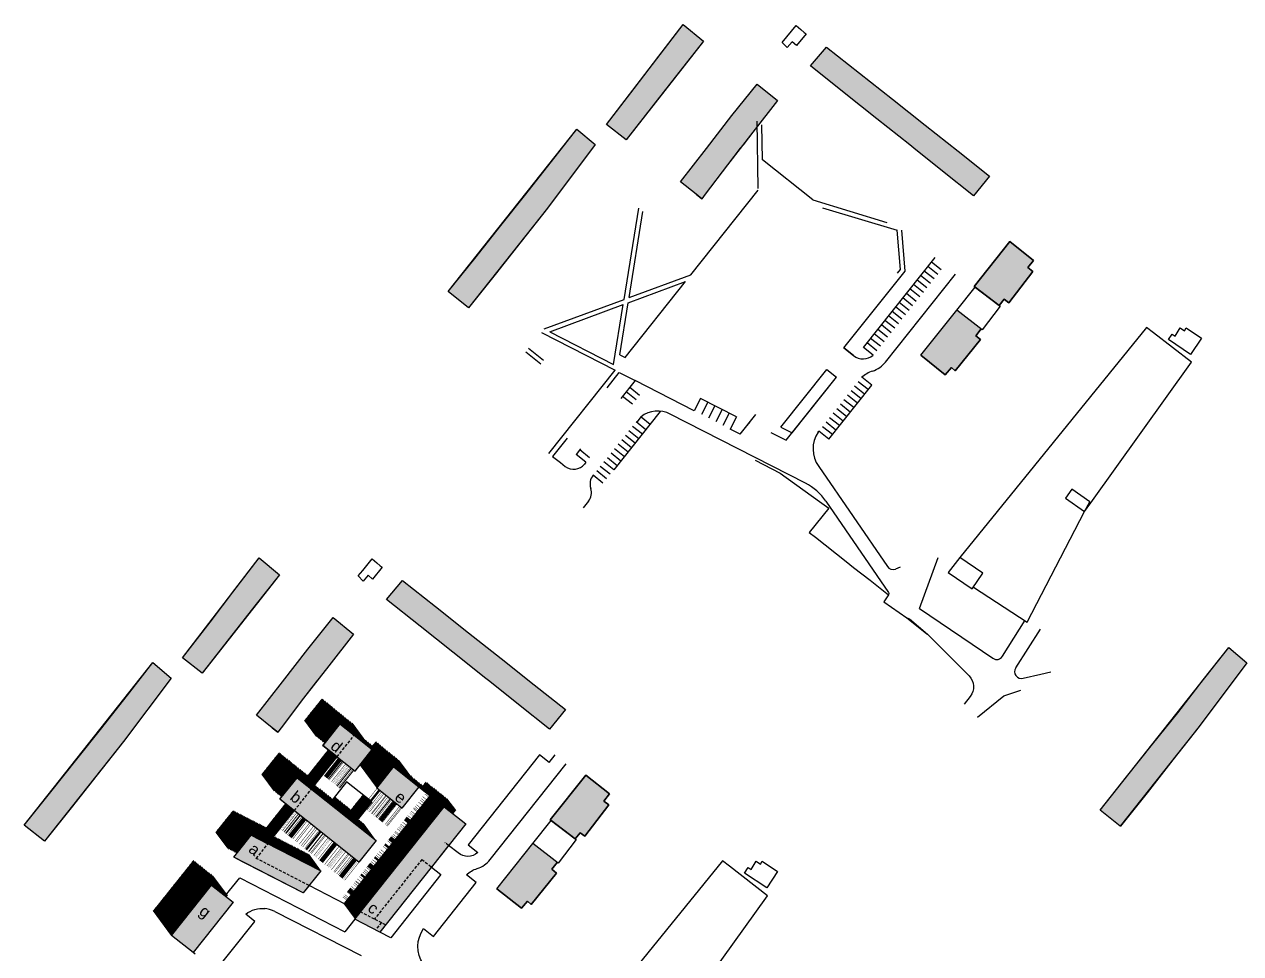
# Model space of a CAD drawing. Header units: metres. Extents: x -664657 to -643449, y -1076720 to -1062383.
# Drawn here: x -662491 to -661962, y -1067347 to -1066942 of the extents above; entities that cross this region are included whole.
import ezdxf

# ---------------------------------------------------------------- set-up
doc = ezdxf.new("R2010")
doc.units = ezdxf.units.M
doc.header["$LTSCALE"] = 0.1
doc.linetypes.add('DASHED', pattern=[19.05, 12.7, -6.35])
doc.layers.get('0').update_dxf_attribs({"color": 8, "lineweight": 9})
for name, color, linetype in [('AA_THER_katastr', 7, 'Continuous'), ('AA_THER_KOMUNIKACE', 201, 'Continuous'), ('AA_THER_popis', 6, 'Continuous'), ('AA_THER_srafy', 52, 'Continuous'), ('AA_THER_SRAFY KATASTR', 14, 'Continuous'), ('AA_THER_ZELEŇ', 53, 'Continuous'), ('AA_THER_čárkovaná', 5, 'DASHED'), ('Vlastníci', 20, 'Continuous')]:
    doc.layers.add(name, color=color, linetype=linetype)
doc.layers.add('FLOATING-WINDOWS', color=2, linetype='Continuous', plot=False)
doc.styles.get("Standard").update_dxf_attribs({"font": 'arial.ttf', "width": 0.8})
pattern_1 = [(126.512676, (-656030.25998, -1069498.58042), (-0.255182765, -0.188912696), [])]
pattern_2 = [(125.512676, (-656314.08517, -1069272.91817), (-0.25844088, -0.18443037), [])]

msp = doc.modelspace()

# ---------------------------------------------------------------- hatches: boundary and pattern name
at = {"layer": 'AA_THER_srafy', "linetype": 'ByBlock', "lineweight": 9}
h = msp.add_hatch(dxfattribs=at)
h.set_pattern_fill('ANSI31', color=250, scale=0.1, angle=120, style=0)
h.set_pattern_definition(pattern_1)
h.paths.add_polyline_path([(-662353.9, -1067246.766), (-662339.81, -1067257.968), (-662338.983, -1067256.926), (-662342.896, -1067253.814), (-662347.833, -1067247.169), (-662347.833, -1067247.169), (-662361.764, -1067235.855), (-662369.39, -1067245.36), (-662364.453, -1067252.005), (-662360.54, -1067255.117)])
at = {"layer": 'AA_THER_srafy', "lineweight": 9}
h = msp.add_hatch(color=254, dxfattribs=at)
h.dxf.hatch_style = 1
h.paths.add_polyline_path([(-662330.417, -1067265.436), (-662337.885, -1067274.829), (-662326.927, -1067283.541), (-662319.459, -1067274.149)], flags=17)
h.paths.add_polyline_path([(-662361.368, -1067256.158), (-662347.278, -1067267.361), (-662339.81, -1067257.968), (-662353.9, -1067246.766)])
h.paths.add_polyline_path([(-662299.107, -1067290.329), (-662308.5, -1067282.861), (-662347.445, -1067331.844), (-662336.55, -1067337.423)])
at = {"layer": 'AA_THER_srafy', "linetype": 'ByBlock', "lineweight": 9}
h = msp.add_hatch(dxfattribs=at)
h.set_pattern_fill('ANSI31', color=250, scale=0.1, angle=120, style=0)
h.set_pattern_definition(pattern_1)
h.paths.add_polyline_path([(-662327.481, -1067263.35), (-662338.282, -1067254.526), (-662339.735, -1067256.327), (-662338.983, -1067256.926), (-662345.291, -1067264.861), (-662337.885, -1067274.829), (-662330.417, -1067265.436), (-662319.459, -1067274.149)])
h = msp.add_hatch(dxfattribs=at)
h.set_pattern_fill('ANSI31', color=250, scale=0.1, angle=120, style=0)
h.set_pattern_definition(pattern_1)
h.paths.add_polyline_path([(-662372.57, -1067270.248), (-662366.308, -1067275.227), (-662358.84, -1067265.834), (-662355.106, -1067261.137), (-662359.02, -1067258.025), (-662367.953, -1067269.261), (-662380.434, -1067259.338), (-662388.061, -1067268.842), (-662383.124, -1067275.488), (-662379.21, -1067278.599)])
at = {"layer": 'AA_THER_srafy', "lineweight": 9}
h = msp.add_hatch(color=254, dxfattribs=at)
h.dxf.hatch_style = 1
h.paths.add_polyline_path([(-662388.049, -1067311.05), (-662369.84, -1067320.375), (-662362.222, -1067310.794), (-662392.485, -1067295.296), (-662400.102, -1067304.877), (-662389.302, -1067310.408)])
h.paths.add_polyline_path([(-662372.57, -1067270.248), (-662338.129, -1067297.631), (-662345.597, -1067307.024), (-662380.038, -1067279.641)])
at = {"layer": 'AA_THER_srafy', "linetype": 'ByBlock', "lineweight": 9}
h = msp.add_hatch(dxfattribs=at)
h.set_pattern_fill('ANSI31', color=250, scale=0.1, angle=120, style=0)
h.set_pattern_definition(pattern_1)
h.paths.add_polyline_path([(-662303.427, -1067284.515), (-662307.13, -1067279.531), (-662316.523, -1067272.063), (-662317.848, -1067273.729), (-662321.762, -1067270.618), (-662319.459, -1067274.149), (-662314.849, -1067277.994), (-662308.5, -1067282.861), (-662308.5, -1067282.861), (-662304.587, -1067285.973), (-662303.256, -1067287.031), (-662304.305, -1067285.619)])
h = msp.add_hatch(dxfattribs=at)
h.set_pattern_fill('ANSI31', color=250, scale=0.1, angle=119, style=0)
h.set_pattern_definition(pattern_2)
h.paths.add_polyline_path([(-662357.04, -1067279.638), (-662364.867, -1067273.415), (-662366.308, -1067275.227), (-662358.48, -1067281.45)])
h = msp.add_hatch(dxfattribs=at)
h.set_pattern_fill('ANSI31', color=250, scale=0.1, angle=120, style=0)
h.set_pattern_definition(pattern_1)
h.paths.add_polyline_path([(-662392.485, -1067295.296), (-662385.222, -1067299.015), (-662373.776, -1067284.62), (-662377.69, -1067281.508), (-662386.022, -1067291.988), (-662400.499, -1067284.574), (-662408.125, -1067294.078), (-662403.188, -1067300.723), (-662398.649, -1067303.048)])
h = msp.add_hatch(dxfattribs=at)
h.set_pattern_fill('ANSI31', color=250, scale=0.1, angle=120, style=0)
h.set_pattern_definition(pattern_1)
h.paths.add_polyline_path([(-662340.023, -1067280.795), (-662343.936, -1067277.683), (-662349.136, -1067284.222), (-662356.212, -1067278.597), (-662358.48, -1067281.45), (-662347.491, -1067290.188)])
h = msp.add_hatch(dxfattribs=at)
h.set_pattern_fill('ANSI31', color=250, scale=0.1, angle=120, style=0)
h.set_pattern_definition(pattern_1)
h.paths.add_polyline_path([(-662308.5, -1067282.861), (-662314.761, -1067277.884), (-662352.168, -1067324.931), (-662351.564, -1067325.24), (-662344.906, -1067328.65)])
h = msp.add_hatch(dxfattribs=at)
h.set_pattern_fill('ANSI31', color=250, scale=0.1, angle=119, style=0)
h.set_pattern_definition(pattern_2)
h.paths.add_polyline_path([(-662343.497, -1067290.406), (-662346.05, -1067288.376), (-662347.491, -1067290.188), (-662338.129, -1067297.631)], flags=17)
h = msp.add_hatch(dxfattribs=at)
h.set_pattern_fill('ANSI31', color=250, scale=0.1, angle=120, style=0)
h.set_pattern_definition(pattern_1)
h.paths.add_polyline_path([(-662362.222, -1067310.794), (-662367.59, -1067303.569), (-662382.693, -1067295.834), (-662385.222, -1067299.015)])
h = msp.add_hatch(dxfattribs=at)
h.set_pattern_fill('ANSI31', color=250, scale=0.1, angle=120, style=0)
h.set_pattern_definition(pattern_1)
h.paths.add_polyline_path([(-662409.753, -1067317.014), (-662403.272, -1067322.167), (-662402.655, -1067321.392), (-662408.382, -1067313.684), (-662417.733, -1067306.25), (-662435.201, -1067328.133), (-662427.178, -1067338.931)])
at = {"layer": 'AA_THER_srafy', "lineweight": 9}
h = msp.add_hatch(color=254, dxfattribs=at)
h.dxf.hatch_style = 1
h.paths.add_polyline_path([(-662427.178, -1067338.931), (-662417.785, -1067346.399), (-662400.36, -1067324.482), (-662409.753, -1067317.014)])
at = {"layer": 'AA_THER_srafy', "linetype": 'ByBlock', "lineweight": 9}
h = msp.add_hatch(dxfattribs=at)
h.set_pattern_fill('ANSI31', color=250, scale=0.1, angle=120, style=0)
h.set_pattern_definition(pattern_1)
h.paths.add_polyline_path([(-662344.906, -1067328.65), (-662351.564, -1067325.24), (-662352.834, -1067324.59), (-662347.445, -1067331.844)])
at = {"layer": 'AA_THER_SRAFY KATASTR'}
h = msp.add_hatch(color=252, dxfattribs=at)
h.paths.add_polyline_path([(-662204.377, -1066942.29), (-662195.564, -1066949.665), (-662229.314, -1066992.535), (-662237.814, -1066985.91)])
h.paths.add_polyline_path([(-662172.189, -1066968.29), (-662163.377, -1066975.518), (-662174.064, -1066989.268), (-662185.127, -1067003.415), (-662194.814, -1067016.278), (-662196.281, -1067018.227), (-662198.752, -1067016.278), (-662205.539, -1067010.882), (-662194.252, -1066996.29), (-662183.189, -1066982.04)])
h.paths.add_polyline_path([(-662250.689, -1066987.893), (-662242.814, -1066994.643), (-662263.502, -1067022.301), (-662297.939, -1067065.653), (-662306.689, -1067058.653)])
h.paths.add_polyline_path([(-662149.002, -1066960.415), (-662078.814, -1067016.29), (-662077.939, -1067016.915), (-662071.002, -1067008.415), (-662084.689, -1066997.54), (-662099.064, -1066986.165), (-662113.252, -1066974.915), (-662127.689, -1066963.54), (-662142.064, -1066952.165)])
h = msp.add_hatch(color=252, dxfattribs=at)
h.paths.add_polyline_path([(-662100.89, -1067086.378), (-662090.27, -1067094.803), (-662087.613, -1067091.736), (-662085.926, -1067093.197), (-662074.912, -1067079.529), (-662077.003, -1067077.844), (-662074.703, -1067074.91), (-662085.241, -1067066.649)])
h.paths.add_polyline_path([(-662077.673, -1067056.394), (-662077.325, -1067056.67), (-662066.759, -1067064.664), (-662064.72, -1067061.992), (-662062.681, -1067063.549), (-662052.227, -1067049.856), (-662054.323, -1067048.194), (-662051.843, -1067045.068), (-662062.183, -1067036.866)])
h = msp.add_hatch(color=252, dxfattribs=at)
h.paths.add_polyline_path([(-661920.552, -1067167.952), (-661911.739, -1067175.327), (-661945.489, -1067218.198), (-661953.989, -1067211.573)])
h.paths.add_polyline_path([(-661888.364, -1067193.952), (-661879.552, -1067201.181), (-661890.239, -1067214.931), (-661901.302, -1067229.077), (-661910.989, -1067241.94), (-661912.456, -1067243.889), (-661914.927, -1067241.94), (-661921.714, -1067236.544), (-661910.427, -1067221.952), (-661899.364, -1067207.702)])
h.paths.add_polyline_path([(-661966.864, -1067213.555), (-661958.989, -1067220.305), (-661979.677, -1067247.963), (-662014.114, -1067291.315), (-662022.864, -1067284.315)])
h.paths.add_polyline_path([(-661865.177, -1067186.077), (-661794.989, -1067241.952), (-661794.114, -1067242.577), (-661787.177, -1067234.077), (-661800.864, -1067223.202), (-661815.239, -1067211.827), (-661829.427, -1067200.577), (-661843.864, -1067189.202), (-661858.239, -1067177.827)])
h = msp.add_hatch(color=252, dxfattribs=at)
h.paths.add_polyline_path([(-662388.998, -1067174.496), (-662380.186, -1067181.871), (-662413.936, -1067224.742), (-662422.436, -1067218.117)])
h.paths.add_polyline_path([(-662356.811, -1067200.496), (-662347.998, -1067207.725), (-662358.686, -1067221.475), (-662369.748, -1067235.621), (-662379.436, -1067248.484), (-662380.903, -1067250.434), (-662383.373, -1067248.484), (-662390.16, -1067243.088), (-662378.873, -1067228.496), (-662367.811, -1067214.246)])
h.paths.add_polyline_path([(-662435.311, -1067220.099), (-662427.436, -1067226.849), (-662448.123, -1067254.507), (-662482.561, -1067297.859), (-662491.311, -1067290.859)])
h.paths.add_polyline_path([(-662333.623, -1067192.621), (-662263.436, -1067248.496), (-662262.561, -1067249.121), (-662255.623, -1067240.621), (-662269.311, -1067229.746), (-662283.686, -1067218.371), (-662297.873, -1067207.121), (-662312.311, -1067195.746), (-662326.686, -1067184.371)])
h = msp.add_hatch(color=252, dxfattribs=at)
h.paths.add_polyline_path([(-662285.512, -1067318.584), (-662274.891, -1067327.009), (-662272.234, -1067323.942), (-662270.547, -1067325.404), (-662259.534, -1067311.735), (-662261.624, -1067310.051), (-662259.324, -1067307.117), (-662269.862, -1067298.856)])
h.paths.add_polyline_path([(-662262.295, -1067288.6), (-662261.946, -1067288.876), (-662251.381, -1067296.87), (-662249.341, -1067294.199), (-662247.303, -1067295.755), (-662236.849, -1067282.063), (-662238.944, -1067280.4), (-662236.464, -1067277.274), (-662246.805, -1067269.072)])

# ---------------------------------------------------------------- linework, layer by layer
for p, q in [((-662196.281, -1067018.227), (-662198.752, -1067016.278)), ((-662196.281, -1067018.227), (-662194.814, -1067016.278)), ((-662380.903, -1067250.434), (-662383.373, -1067248.484)), ((-662380.903, -1067250.434), (-662379.436, -1067248.484))]:
    msp.add_line(p, q)
at = {"layer": 'AA_THER_katastr', "color": 1}
for p, q in [((-662198.752, -1067016.278), (-662196.281, -1067018.227)), ((-662194.814, -1067016.278), (-662196.281, -1067018.227)), ((-662383.373, -1067248.484), (-662380.903, -1067250.434)), ((-662379.436, -1067248.484), (-662380.903, -1067250.434))]:
    msp.add_line(p, q, dxfattribs=at)
at = {"layer": 'AA_THER_katastr'}
for p, q in [((-662062.183, -1067036.866), (-662051.843, -1067045.068)), ((-662051.843, -1067045.068), (-662054.323, -1067048.194)), ((-662054.323, -1067048.194), (-662052.227, -1067049.856)), ((-662052.227, -1067049.856), (-662062.681, -1067063.549)), ((-662085.241, -1067066.649), (-662077.325, -1067056.67)), ((-662077.325, -1067056.67), (-662077.673, -1067056.394)), ((-662066.759, -1067064.664), (-662077.325, -1067056.67)), ((-662066.341, -1067064.983), (-662074.214, -1067075.294)), ((-662064.72, -1067061.992), (-662066.759, -1067064.664)), ((-662066.759, -1067064.664), (-662066.341, -1067064.983)), ((-662062.681, -1067063.549), (-662064.72, -1067061.992)), ((-662100.89, -1067086.378), (-662085.241, -1067066.649)), ((-662074.214, -1067075.294), (-662085.241, -1067066.649)), ((-662077.003, -1067077.844), (-662074.703, -1067074.91)), ((-662085.926, -1067093.197), (-662074.912, -1067079.529)), ((-662074.912, -1067079.529), (-662077.003, -1067077.844)), ((-662100.89, -1067086.378), (-662090.27, -1067094.803)), ((-662090.27, -1067094.803), (-662087.613, -1067091.736)), ((-662087.613, -1067091.736), (-662085.926, -1067093.197)), ((-662246.805, -1067269.072), (-662236.464, -1067277.274)), ((-662236.464, -1067277.274), (-662238.944, -1067280.4)), ((-662236.849, -1067282.063), (-662247.303, -1067295.755)), ((-662238.944, -1067280.4), (-662236.849, -1067282.063)), ((-662269.862, -1067298.856), (-662261.946, -1067288.876)), ((-662261.946, -1067288.876), (-662262.295, -1067288.6)), ((-662251.381, -1067296.87), (-662261.946, -1067288.876)), ((-662250.963, -1067297.189), (-662258.835, -1067307.5)), ((-662249.341, -1067294.199), (-662251.381, -1067296.87)), ((-662251.381, -1067296.87), (-662250.963, -1067297.189)), ((-662247.303, -1067295.755), (-662249.341, -1067294.199)), ((-662285.512, -1067318.584), (-662269.862, -1067298.856)), ((-662258.835, -1067307.5), (-662269.862, -1067298.856)), ((-662261.624, -1067310.051), (-662259.324, -1067307.117)), ((-662270.547, -1067325.404), (-662259.534, -1067311.735)), ((-662259.534, -1067311.735), (-662261.624, -1067310.051)), ((-662285.512, -1067318.584), (-662274.891, -1067327.009)), ((-662274.891, -1067327.009), (-662272.234, -1067323.942)), ((-662272.234, -1067323.942), (-662270.547, -1067325.404))]:
    msp.add_line(p, q, dxfattribs=at)
for points in [[(-662204.377, -1066942.29), (-662195.564, -1066949.665), (-662229.314, -1066992.535), (-662237.814, -1066985.91)], [(-662172.189, -1066968.29), (-662163.377, -1066975.518), (-662174.064, -1066989.268), (-662185.127, -1067003.415), (-662194.814, -1067016.278), (-662196.281, -1067018.227), (-662198.752, -1067016.278), (-662205.539, -1067010.882), (-662194.252, -1066996.29), (-662183.189, -1066982.04)], [(-662250.689, -1066987.893), (-662242.814, -1066994.643), (-662263.502, -1067022.301), (-662297.939, -1067065.653), (-662306.689, -1067058.653), (-662250.689, -1066987.893)], [(-662388.998, -1067174.496), (-662380.186, -1067181.871), (-662413.936, -1067224.742), (-662422.436, -1067218.117)], [(-662356.811, -1067200.496), (-662347.998, -1067207.725), (-662358.686, -1067221.475), (-662369.748, -1067235.621), (-662379.436, -1067248.484), (-662380.903, -1067250.434), (-662383.373, -1067248.484), (-662390.16, -1067243.088), (-662378.873, -1067228.496), (-662367.811, -1067214.246)], [(-661966.864, -1067213.555), (-661958.989, -1067220.305), (-661979.677, -1067247.963), (-662014.114, -1067291.315), (-662022.864, -1067284.315), (-661966.864, -1067213.555)], [(-662435.311, -1067220.099), (-662427.436, -1067226.849), (-662448.123, -1067254.507), (-662482.561, -1067297.859), (-662491.311, -1067290.859), (-662435.311, -1067220.099)]]:
    msp.add_lwpolyline(points, close=True, dxfattribs=at)
for points in [[(-662062.183, -1067036.866), (-662077.673, -1067056.394)], [(-662246.805, -1067269.072), (-662262.295, -1067288.6)]]:
    msp.add_lwpolyline(points, dxfattribs=at)
at = {"layer": 'AA_THER_KOMUNIKACE'}
for p, q in [((-662171.765, -1067013.698), (-662172.184, -1066984.401)), ((-662169.942, -1067001.255), (-662170.161, -1066985.967)), ((-662147.97, -1067018.725), (-662169.942, -1067001.255)), ((-662201.017, -1067051.264), (-662171.754, -1067014.459)), ((-662230.155, -1067062.024), (-662223.795, -1067022.38)), ((-662147.97, -1067018.725), (-662115.678, -1067028.516)), ((-662143.721, -1067022.103), (-662111.261, -1067031.945)), ((-662228.002, -1067061.229), (-662221.98, -1067023.695)), ((-662109.828, -1067049.051), (-662111.261, -1067031.945)), ((-662107.769, -1067049.675), (-662109.254, -1067031.945)), ((-662125.913, -1067082.939), (-662094.765, -1067043.763)), ((-662134.401, -1067083.171), (-662107.769, -1067049.675)), ((-662111.073, -1067050.616), (-662109.828, -1067049.051)), ((-662095.158, -1067053.095), (-662099.463, -1067049.673)), ((-662093.602, -1067051.139), (-662097.907, -1067047.716)), ((-662092.046, -1067049.182), (-662096.351, -1067045.759)), ((-662229.744, -1067087.395), (-662203.416, -1067054.282)), ((-662228.366, -1067063.495), (-662203.416, -1067054.282)), ((-662228.002, -1067061.229), (-662201.017, -1067051.264)), ((-662116.273, -1067089.294), (-662085.891, -1067051.08)), ((-662098.27, -1067057.009), (-662102.575, -1067053.586)), ((-662096.714, -1067055.052), (-662101.019, -1067051.629)), ((-662102.937, -1067062.88), (-662107.242, -1067059.457)), ((-662101.381, -1067060.923), (-662105.687, -1067057.5)), ((-662099.826, -1067058.966), (-662104.131, -1067055.543)), ((-662264.882, -1067074.848), (-662230.155, -1067062.024)), ((-662262.464, -1067076.087), (-662230.519, -1067064.291)), ((-662234.694, -1067090.308), (-662230.519, -1067064.291)), ((-662232.014, -1067086.233), (-662228.366, -1067063.495)), ((-662107.605, -1067068.75), (-662111.91, -1067065.327)), ((-662106.049, -1067066.793), (-662110.354, -1067063.371)), ((-662104.493, -1067064.837), (-662108.798, -1067061.414)), ((-662110.717, -1067072.664), (-662115.022, -1067069.241)), ((-662109.161, -1067070.707), (-662113.466, -1067067.284)), ((-662262.464, -1067076.087), (-662234.694, -1067090.308)), ((-662115.384, -1067078.535), (-662119.689, -1067075.112)), ((-662113.828, -1067076.578), (-662118.133, -1067073.155)), ((-662112.272, -1067074.621), (-662116.578, -1067071.198)), ((-662266.158, -1067076.442), (-662234.091, -1067092.864)), ((-662120.052, -1067084.405), (-662124.357, -1067080.982)), ((-662118.496, -1067082.448), (-662122.801, -1067079.026)), ((-662116.94, -1067080.492), (-662121.245, -1067077.069)), ((-662266.457, -1067090.187), (-662272.985, -1067084.996)), ((-662265.212, -1067088.621), (-662271.737, -1067083.434)), ((-662232.014, -1067086.233), (-662229.744, -1067087.395)), ((-662130.252, -1067086.469), (-662134.401, -1067083.171)), ((-662121.698, -1067086.291), (-662125.913, -1067082.939)), ((-662262.929, -1067129.135), (-662234.091, -1067092.864)), ((-662237.578, -1067100.463), (-662232.276, -1067093.794)), ((-662232.276, -1067093.794), (-662225.371, -1067097.33)), ((-662225.371, -1067097.33), (-662231.639, -1067105.185)), ((-662199.568, -1067110.544), (-662225.371, -1067097.33)), ((-662161.837, -1067117.678), (-662141.869, -1067092.564)), ((-662159.564, -1067123.336), (-662137.721, -1067095.862)), ((-662157.025, -1067120.142), (-662137.721, -1067095.862)), ((-662141.869, -1067092.564), (-662137.721, -1067095.862)), ((-662141.869, -1067092.564), (-662137.721, -1067095.862)), ((-662122.342, -1067099.337), (-662126.647, -1067095.914)), ((-662229.233, -1067102.17), (-662224.934, -1067105.601)), ((-662227.674, -1067100.216), (-662223.375, -1067103.647)), ((-662141.012, -1067122.819), (-662122.342, -1067099.337)), ((-662127.009, -1067105.208), (-662131.315, -1067101.785)), ((-662125.454, -1067103.251), (-662129.759, -1067099.828)), ((-662123.898, -1067101.294), (-662128.203, -1067097.871)), ((-662230.793, -1067104.124), (-662226.494, -1067107.555)), ((-662196.833, -1067105.204), (-662199.568, -1067110.544)), ((-662181.257, -1067113.18), (-662196.833, -1067105.204)), ((-662193.718, -1067106.799), (-662196.453, -1067112.139)), ((-662131.677, -1067111.078), (-662135.982, -1067107.655)), ((-662130.121, -1067109.121), (-662134.426, -1067105.698)), ((-662128.565, -1067107.164), (-662132.87, -1067103.742)), ((-662214.386, -1067110.82), (-662234.636, -1067136.195)), ((-662222.745, -1067113.062), (-662224.616, -1067115.407)), ((-662222.661, -1067113.173), (-662222.773, -1067113.084)), ((-662222.661, -1067113.173), (-662218.753, -1067116.291)), ((-662151.131, -1067142.09), (-662210.014, -1067111.935)), ((-662190.603, -1067108.394), (-662193.337, -1067113.735)), ((-662187.487, -1067109.99), (-662190.222, -1067115.33)), ((-662184.372, -1067111.585), (-662187.107, -1067116.925)), ((-662181.257, -1067113.18), (-662183.992, -1067118.521)), ((-662179.618, -1067120.761), (-662172.731, -1067112.099)), ((-662134.789, -1067114.992), (-662139.094, -1067111.569)), ((-662133.233, -1067113.035), (-662137.538, -1067109.612)), ((-662226.482, -1067117.16), (-662222.183, -1067120.59)), ((-662224.923, -1067115.206), (-662220.624, -1067118.636)), ((-662179.618, -1067120.761), (-662183.992, -1067118.521)), ((-662176.56, -1067116.915), (-662175.27, -1067115.292)), ((-662161.837, -1067117.678), (-662157.025, -1067120.142)), ((-662139.456, -1067120.862), (-662143.761, -1067117.44)), ((-662137.9, -1067118.906), (-662142.206, -1067115.483)), ((-662136.345, -1067116.949), (-662140.65, -1067113.526)), ((-662255.004, -1067122.38), (-662261.353, -1067130.365)), ((-662231.16, -1067123.022), (-662226.862, -1067126.453)), ((-662229.601, -1067121.068), (-662225.302, -1067124.498)), ((-662228.042, -1067119.114), (-662223.743, -1067122.544)), ((-662166.192, -1067119.942), (-662159.564, -1067123.336)), ((-662145.673, -1067119.844), (-662145.317, -1067119.396)), ((-662141.012, -1067122.819), (-662145.317, -1067119.396)), ((-662249.104, -1067127.07), (-662251.054, -1067129.513)), ((-662245.173, -1067130.961), (-662249.454, -1067127.508)), ((-662235.839, -1067128.884), (-662231.54, -1067132.315)), ((-662234.279, -1067126.93), (-662229.98, -1067130.361)), ((-662232.72, -1067124.976), (-662228.421, -1067128.407)), ((-662261.353, -1067130.365), (-662257.911, -1067133.101)), ((-662257.886, -1067133.07), (-662255.767, -1067134.723)), ((-662246.759, -1067132.949), (-662251.054, -1067129.513)), ((-662246.759, -1067132.949), (-662247.386, -1067133.735)), ((-662234.662, -1067136.226), (-662238.943, -1067132.774)), ((-662237.398, -1067130.838), (-662233.099, -1067134.269)), ((-662243.651, -1067138.612), (-662243.651, -1067138.612)), ((-662239.37, -1067142.064), (-662243.651, -1067138.612)), ((-662237.8, -1067140.118), (-662242.082, -1067136.666)), ((-662236.231, -1067138.172), (-662240.512, -1067134.72)), ((-662145.395, -1067134.718), (-662115.521, -1067178.304)), ((-662245.665, -1067149.925), (-662247.949, -1067152.795)), ((-662101.495, -1067196.549), (-662093.386, -1067174.32)), ((-662109.886, -1067178.587), (-662111.946, -1067179.399)), ((-662101.511, -1067196.538), (-662069.597, -1067218.272)), ((-662107.074, -1067200.591), (-662105.901, -1067201.129)), ((-662065.37, -1067217.391), (-662055.439, -1067201.622)), ((-662059.606, -1067222.437), (-662048.792, -1067205.57)), ((-662048.699, -1067225.195), (-662044.261, -1067224.195)), ((-662056.403, -1067226.979), (-662048.699, -1067225.195)), ((-662076.199, -1067243.945), (-662064.824, -1067234.57)), ((-662064.824, -1067234.57), (-662057.324, -1067232.07))]:
    msp.add_line(p, q, dxfattribs=at)
for points in [[(-662134.401, -1067083.171), (-662130.252, -1067086.469), (-662130.252, -1067086.469)], [(-662173.136, -1067131.945), (-662162.136, -1067137.695), (-662145.074, -1067149.945), (-662140.949, -1067152.963), (-662149.574, -1067163.463), (-662146.824, -1067165.57), (-662133.386, -1067176.195), (-662130.263, -1067178.678), (-662123.011, -1067184.32), (-662115.011, -1067190.57), (-662117.011, -1067193.716), (-662107.074, -1067200.591), (-662098.334, -1067207.583)]]:
    msp.add_lwpolyline(points, dxfattribs=at)
for points in [[(-662142.275, -1067149.884), (-662115.085, -1067189.554, -0.3003399), (-662115.066, -1067190.655), (-662117.011, -1067193.716)], [(-662105.901, -1067201.129), (-662097.963, -1067207.794), (-662079.9, -1067225.944, -0.3806048), (-662079.405, -1067234.84), (-662082.075, -1067238.198)]]:
    msp.add_lwpolyline(points, format="xyb", dxfattribs=at)
for centre, radius, start, end in [((-662126.083, -1067081.225), 6.7, 231.51268, 310.88113), ((-662125.666, -1067081.826), 12, 288.09698, 321.51268), ((-662117.803, -1067105.886), 13.312, 108.09698, 131.97081), ((-662215.484, -1067122.616), 12, 62.88205, 127.40297), ((-662134.929, -1067127.083), 12.955, 146.02705, 216.11078), ((-662252.076, -1067129.993), 6, 232.03619, 321.4091), ((-662238.98, -1067142.378), 6, 141.1155, 198.51379), ((-662250.359, -1067146.189), 6, 321.48811, 18.51379), ((-662162.071, -1067163.452), 24, 34.42705, 62.88205), ((-662113.047, -1067176.608), 3, 214.42705, 291.51268), ((-662067.909, -1067215.792), 3, 235.74444, 327.79688), ((-662057.08, -1067224.056), 3, 147.33723, 283.03866)]:
    msp.add_arc(centre, radius, start, end, dxfattribs=at)
at = {"layer": 'AA_THER_SRAFY KATASTR'}
for points, const_width in [([(-662396.052, -1067306.951), (-662400.102, -1067304.877), (-662392.485, -1067295.296), (-662385.222, -1067299.015), (-662373.776, -1067284.62), (-662380.038, -1067279.641), (-662372.57, -1067270.248), (-662366.308, -1067275.227), (-662358.84, -1067265.834), (-662358.84, -1067265.834), (-662355.106, -1067261.137), (-662361.368, -1067256.158), (-662353.9, -1067246.766), (-662347.638, -1067251.744), (-662347.638, -1067251.744), (-662347.638, -1067251.744), (-662347.638, -1067251.744), (-662319.459, -1067274.149), (-662319.459, -1067274.149), (-662299.081, -1067290.351), (-662299.081, -1067290.351), (-662299.081, -1067290.351), (-662336.55, -1067337.423), (-662347.445, -1067331.844), (-662344.906, -1067328.65), (-662351.564, -1067325.24), (-662367.301, -1067317.181), (-662369.84, -1067320.375), (-662394.819, -1067307.583)], 0.3), ([(-662361.368, -1067256.158), (-662347.278, -1067267.361), (-662339.81, -1067257.968), (-662353.9, -1067246.766)], 0.2), ([(-662330.417, -1067265.436), (-662337.885, -1067274.829), (-662326.927, -1067283.541), (-662319.459, -1067274.149)], 0.2), ([(-662388.049, -1067311.05), (-662369.84, -1067320.375), (-662362.222, -1067310.794), (-662392.485, -1067295.296), (-662400.102, -1067304.877), (-662389.302, -1067310.408)], 0.2), ([(-662427.178, -1067338.931), (-662417.785, -1067346.399), (-662400.36, -1067324.482), (-662409.753, -1067317.014)], 0.3)]:
    msp.add_lwpolyline(points, close=True, dxfattribs=dict(at, const_width=const_width))
at = {"layer": 'AA_THER_SRAFY KATASTR', "const_width": 0.2}
for points in [[(-662372.57, -1067270.248), (-662338.129, -1067297.631), (-662345.597, -1067307.024), (-662380.038, -1067279.641), (-662372.57, -1067270.248)], [(-662347.445, -1067331.844), (-662308.5, -1067282.861), (-662299.081, -1067290.351), (-662336.55, -1067337.423), (-662347.445, -1067331.844)]]:
    msp.add_lwpolyline(points, dxfattribs=at)
at = {"layer": 'AA_THER_ZELEŇ'}
for p, q in [((-662351.012, -1067272.057), (-662358.48, -1067281.45)), ((-662340.023, -1067280.795), (-662351.012, -1067272.057)), ((-662340.023, -1067280.795), (-662347.491, -1067290.188))]:
    msp.add_line(p, q, dxfattribs=at)
for points, const_width in [([(-662366.308, -1067275.227), (-662355.106, -1067261.137)], 0.35), ([(-662353.807, -1067262.17), (-662360.063, -1067270.038)], 2), ([(-662339.81, -1067257.968), (-662330.417, -1067265.436)], 0.35), ([(-662353.225, -1067262.633), (-662359.481, -1067270.5)], 0.2), ([(-662352.684, -1067263.063), (-662358.94, -1067270.931)], 0.5), ([(-662352.241, -1067263.415), (-662358.497, -1067271.283)], 0.2), ([(-662351.322, -1067264.146), (-662357.578, -1067272.013)], 0.2), ([(-662350.847, -1067264.523), (-662357.103, -1067272.391)], 0.08), ([(-662350.545, -1067264.764), (-662356.8, -1067272.632)], 0.08), ([(-662350.113, -1067265.107), (-662356.369, -1067272.975)], 0.08), ([(-662349.811, -1067265.347), (-662356.067, -1067273.215)], 0.08), ([(-662349.329, -1067265.73), (-662355.585, -1067273.598)], 0.2), ([(-662348.872, -1067266.094), (-662355.127, -1067273.962)], 0.5), ([(-662348.272, -1067266.571), (-662354.527, -1067274.439)], 0.2), ([(-662347.846, -1067266.909), (-662354.102, -1067274.777)], 0.5), ([(-662335.817, -1067276.473), (-662342.073, -1067284.341)], 0.2), ([(-662335.229, -1067276.941), (-662341.484, -1067284.809)], 0.1), ([(-662337.748, -1067274.938), (-662341.234, -1067279.321)], 0.2), ([(-662334.775, -1067277.302), (-662341.031, -1067285.17)], 0.2), ([(-662336.741, -1067275.739), (-662340.226, -1067280.122)], 1), ([(-662319.459, -1067274.149), (-662308.5, -1067282.861)], 0.35), ([(-662309.05, -1067283.565), (-662316.918, -1067277.309)], 0.2), ([(-662308.583, -1067282.976), (-662316.451, -1067276.721)], 0.2), ([(-662333.936, -1067277.969), (-662340.191, -1067285.837)], 0.2), ([(-662333.691, -1067278.164), (-662339.946, -1067286.032)], 0.2), ([(-662333.057, -1067278.667), (-662339.313, -1067286.535)], 0.2), ([(-662332.431, -1067279.165), (-662338.687, -1067287.033)], 0.1), ([(-662331.984, -1067279.521), (-662338.24, -1067287.389)], 0.5), ([(-662331.49, -1067279.913), (-662337.746, -1067287.781)], 0.2), ([(-662330.007, -1067281.093), (-662336.263, -1067288.961)], 2), ([(-662330.902, -1067280.381), (-662337.158, -1067288.249)], 0.2), ([(-662329.111, -1067281.805), (-662335.367, -1067289.673)], 0.2), ([(-662327.936, -1067282.739), (-662334.192, -1067290.607)], 0.2), ([(-662313.358, -1067288.983), (-662321.226, -1067282.727)], 0.2), ([(-662312.757, -1067288.227), (-662320.625, -1067281.971)], 0.2), ([(-662311.854, -1067287.091), (-662319.722, -1067280.835)], 0.2), ([(-662311.164, -1067286.223), (-662319.032, -1067279.968)], 0.2), ([(-662310.643, -1067285.568), (-662318.511, -1067279.313)], 0.2), ([(-662309.984, -1067284.739), (-662317.852, -1067278.484)], 0.2), ([(-662385.222, -1067299.015), (-662373.776, -1067284.62)], 0.35), ([(-662373.365, -1067284.947), (-662379.62, -1067292.815)], 0.05), ([(-662373.091, -1067285.164), (-662379.347, -1067293.032)], 0.05), ([(-662372.685, -1067285.487), (-662378.941, -1067293.355)], 0.2), ([(-662372.685, -1067285.487), (-662378.941, -1067293.355)], 0.2), ([(-662372.67, -1067285.499), (-662378.925, -1067293.367)], 0.2), ([(-662372.054, -1067285.989), (-662378.31, -1067293.857)], 0.2), ([(-662371.858, -1067286.145), (-662378.114, -1067294.013)], 0.2), ([(-662371.41, -1067286.501), (-662377.666, -1067294.369)], 0.2), ([(-662371.354, -1067286.545), (-662377.61, -1067294.413)], 0.2), ([(-662371.298, -1067286.59), (-662377.554, -1067294.458)], 0.2), ([(-662371.242, -1067286.634), (-662377.498, -1067294.502)], 0.2), ([(-662371.158, -1067286.701), (-662377.414, -1067294.569)], 0.2), ([(-662371.13, -1067286.723), (-662377.386, -1067294.591)], 0.2), ([(-662371.046, -1067286.79), (-662377.302, -1067294.658)], 0.2), ([(-662370.471, -1067287.248), (-662376.726, -1067295.116)], 0.2), ([(-662369.379, -1067288.115), (-662375.635, -1067295.983)], 2), ([(-662327.376, -1067283.184), (-662333.632, -1067291.052)], 0.2), ([(-662327.376, -1067283.184), (-662333.632, -1067291.052)], 0.2), ([(-662327.009, -1067283.476), (-662333.265, -1067291.344)], 0.2), ([(-662317.541, -1067294.244), (-662325.409, -1067287.988)], 2), ([(-662316.513, -1067292.951), (-662324.381, -1067286.695)], 0.2), ([(-662315.768, -1067292.014), (-662323.636, -1067285.758)], 0.08), ([(-662315.47, -1067291.639), (-662323.338, -1067285.383)], 0.08), ([(-662314.991, -1067291.037), (-662322.859, -1067284.781)], 0.2), ([(-662314.123, -1067289.945), (-662321.991, -1067283.69)], 0.2), ([(-662313.825, -1067289.57), (-662321.693, -1067283.315)], 0.2), ([(-662369.004, -1067288.414), (-662375.259, -1067296.282)], 0.2), ([(-662368.164, -1067289.082), (-662374.42, -1067296.95)], 0.2), ([(-662367.101, -1067289.927), (-662373.356, -1067297.795)], 0.2), ([(-662366.512, -1067290.395), (-662372.768, -1067298.263)], 0.2), ([(-662365.338, -1067291.329), (-662371.593, -1067299.197)], 0.2), ([(-662364.509, -1067291.988), (-662370.764, -1067299.856)], 0.2), ([(-662363.854, -1067292.509), (-662370.109, -1067300.376)], 0.2), ([(-662362.986, -1067293.198), (-662369.242, -1067301.066)], 0.2), ([(-662362.344, -1067293.709), (-662368.6, -1067301.577)], 1), ([(-662321.101, -1067298.721), (-662328.969, -1067292.466)], 0.2), ([(-662320.718, -1067298.24), (-662328.586, -1067291.984)], 0.08), ([(-662320.478, -1067297.937), (-662328.346, -1067291.682)], 0.08), ([(-662320.135, -1067297.506), (-662328.003, -1067291.25)], 0.08), ([(-662319.894, -1067297.204), (-662327.762, -1067290.948)], 0.08), ([(-662319.517, -1067296.729), (-662327.385, -1067290.473)], 0.2), ([(-662318.786, -1067295.81), (-662326.654, -1067289.554)], 0.2), ([(-662318.004, -1067294.826), (-662325.872, -1067288.57)], 0.2), ([(-662361.264, -1067294.568), (-662367.519, -1067302.436)], 0.5), ([(-662360.507, -1067295.17), (-662366.762, -1067303.038)], 0.2), ([(-662360.132, -1067295.468), (-662366.387, -1067303.336)], 0.2), ([(-662359.04, -1067296.336), (-662365.296, -1067304.203)], 0.2), ([(-662358.438, -1067296.814), (-662364.694, -1067304.682)], 0.08), ([(-662358.063, -1067297.112), (-662364.319, -1067304.98)], 0.08), ([(-662357.126, -1067297.857), (-662363.382, -1067305.725)], 0.2), ([(-662355.833, -1067298.885), (-662362.089, -1067306.753)], 2), ([(-662325.279, -1067303.976), (-662333.147, -1067297.721)], 0.2), ([(-662324.334, -1067302.787), (-662332.202, -1067296.532)], 2), ([(-662323.435, -1067301.657), (-662331.303, -1067295.401)], 0.2), ([(-662322.943, -1067301.038), (-662330.811, -1067294.783)], 0.2), ([(-662322.28, -1067300.205), (-662330.148, -1067293.949)], 0.2), ([(-662321.942, -1067299.779), (-662329.81, -1067293.523)], 0.2), ([(-662355.251, -1067299.348), (-662361.507, -1067307.216)], 0.2), ([(-662354.267, -1067300.13), (-662360.523, -1067307.998)], 0.2), ([(-662353.348, -1067300.861), (-662359.604, -1067308.729)], 0.2), ([(-662352.873, -1067301.239), (-662359.129, -1067309.107)], 0.08), ([(-662352.571, -1067301.479), (-662358.827, -1067309.347)], 0.08), ([(-662352.14, -1067301.822), (-662358.395, -1067309.69)], 0.08), ([(-662351.356, -1067302.445), (-662357.611, -1067310.313)], 0.2), ([(-662350.298, -1067303.286), (-662356.554, -1067311.154)], 0.2), ([(-662349.872, -1067303.625), (-662356.128, -1067311.493)], 0.2), ([(-662330.277, -1067310.262), (-662338.145, -1067304.007)], 0.2), ([(-662329.695, -1067309.53), (-662337.563, -1067303.275)], 0.2), ([(-662328.983, -1067308.635), (-662336.851, -1067302.379)], 0.2), ([(-662328.316, -1067307.795), (-662336.184, -1067301.54)], 0.2), ([(-662327.203, -1067306.396), (-662335.071, -1067300.14)], 0.2), ([(-662326.491, -1067305.5), (-662334.359, -1067299.245)], 1), ([(-662349.039, -1067304.288), (-662355.294, -1067312.156)], 0.2), ([(-662348.42, -1067304.779), (-662354.676, -1067312.647)], 0.2), ([(-662347.29, -1067305.678), (-662353.545, -1067313.546)], 2), ([(-662346.114, -1067306.613), (-662352.369, -1067314.481)], 0.08), ([(-662345.565, -1067307.049), (-662351.821, -1067314.917)], 0.2), ([(-662334.486, -1067315.556), (-662342.354, -1067309.301)], 0.2), ([(-662333.485, -1067314.297), (-662341.353, -1067308.041)], 2), ([(-662334.13, -1067315.109), (-662341.998, -1067308.853)], 0.2), ([(-662332.906, -1067313.569), (-662340.774, -1067307.314)], 0.2), ([(-662332.454, -1067313.001), (-662340.322, -1067306.745)], 0.2), ([(-662331.809, -1067312.189), (-662339.677, -1067305.933)], 0.2), ([(-662330.944, -1067311.102), (-662338.812, -1067304.846)], 1), ([(-662338.452, -1067320.545), (-662346.32, -1067314.289)], 0.2), ([(-662337.623, -1067319.502), (-662345.491, -1067313.247)], 0.2), ([(-662336.889, -1067318.579), (-662344.757, -1067312.323)], 1), ([(-662336.088, -1067317.571), (-662343.956, -1067311.316)], 0.2), ([(-662335.643, -1067317.012), (-662343.511, -1067310.756)], 0.2), ([(-662335.198, -1067316.452), (-662343.066, -1067310.196)], 0.2), ([(-662367.301, -1067317.181), (-662344.906, -1067328.65)], 0.35), ([(-662342.243, -1067325.313), (-662350.111, -1067319.057)], 2), ([(-662342.955, -1067326.208), (-662350.823, -1067319.953)], 0.2), ([(-662341.531, -1067324.417), (-662349.399, -1067318.162)], 0.2), ([(-662341.064, -1067323.83), (-662348.932, -1067317.574)], 0.2), ([(-662340.316, -1067322.888), (-662348.184, -1067316.633)], 0.1), ([(-662339.818, -1067322.262), (-662347.686, -1067316.007)], 0.2), ([(-662339.314, -1067321.629), (-662347.182, -1067315.373)], 0.2), ([(-662339.12, -1067321.384), (-662346.988, -1067315.129)], 0.2), ([(-662344.723, -1067328.432), (-662352.591, -1067322.176)], 0.2), ([(-662344.335, -1067327.943), (-662352.203, -1067321.688)], 0.2), ([(-662344.335, -1067327.943), (-662352.203, -1067321.688)], 0.2), ([(-662343.89, -1067327.384), (-662351.758, -1067321.128)], 0.2)]:
    msp.add_lwpolyline(points, dxfattribs=dict(at, const_width=const_width))
at = {"layer": 'AA_THER_čárkovaná'}
for p, q in [((-662355.106, -1067261.137), (-662347.638, -1067251.744)), ((-662373.776, -1067284.62), (-662366.308, -1067275.227)), ((-662306.576, -1067299.722), (-662308.141, -1067298.478)), ((-662318.192, -1067305.817), (-662338.823, -1067331.765)), ((-662318.192, -1067305.817), (-662314.044, -1067309.115)), ((-662338.823, -1067331.765), (-662344.906, -1067328.65)), ((-662334.011, -1067334.229), (-662338.823, -1067331.765)), ((-662335.827, -1067333.3), (-662338.366, -1067336.493))]:
    msp.add_line(p, q, dxfattribs=at)
msp.add_lwpolyline([(-662367.301, -1067317.181), (-662390.3, -1067305.403), (-662385.222, -1067299.015)], dxfattribs=at)
at = {"layer": 'FLOATING-WINDOWS', "color": 3}
for p, q in [((-662077.673, -1067056.394), (-662062.183, -1067036.866)), ((-662262.295, -1067288.6), (-662246.805, -1067269.072))]:
    msp.add_line(p, q, dxfattribs=at)
at = {"layer": 'FLOATING-WINDOWS', "color": 1}
for p, q in [((-662262.724, -1067263.666), (-662266.939, -1067260.315)), ((-662262.724, -1067263.666), (-662260.09, -1067260.353)), ((-662403.813, -1067321.737), (-662397.534, -1067313.887)), ((-662397.534, -1067313.887), (-662351.793, -1067337.312)), ((-662382.189, -1067328.487), (-662344.676, -1067347.698)), ((-662411.544, -1067358.616), (-662390.9, -1067332.809)), ((-662347.445, -1067331.844), (-662351.793, -1067337.312)), ((-662416.934, -1067347.076), (-662417.785, -1067346.399))]:
    msp.add_line(p, q, dxfattribs=at)
for points in [[(-661985.439, -1067074.415), (-661978.689, -1067078.915), (-661983.439, -1067086.04), (-661993.127, -1067079.54), (-661991.564, -1067077.165), (-661990.252, -1067078.04), (-661988.064, -1067074.415), (-661986.189, -1067075.665)], [(-662170.061, -1067306.621), (-662163.311, -1067311.121), (-662168.061, -1067318.246), (-662177.748, -1067311.746), (-662176.186, -1067309.371), (-662174.873, -1067310.246), (-662172.686, -1067306.621), (-662170.811, -1067307.871)]]:
    msp.add_lwpolyline(points, close=True, dxfattribs=at)
at = {"layer": 'FLOATING-WINDOWS', "lineweight": -3}
for points in [[(-662396.052, -1067306.951), (-662400.102, -1067304.877), (-662392.485, -1067295.296), (-662385.222, -1067299.015), (-662373.776, -1067284.62), (-662380.038, -1067279.641), (-662372.57, -1067270.248), (-662366.308, -1067275.227), (-662358.84, -1067265.834), (-662358.84, -1067265.834), (-662355.106, -1067261.137), (-662361.368, -1067256.158), (-662353.9, -1067246.766), (-662347.638, -1067251.744), (-662319.459, -1067274.149), (-662308.5, -1067282.861), (-662299.107, -1067290.329), (-662299.107, -1067290.329), (-662299.107, -1067290.329), (-662299.107, -1067290.329), (-662299.107, -1067290.329), (-662299.107, -1067290.329), (-662336.55, -1067337.423), (-662347.445, -1067331.844), (-662344.906, -1067328.65), (-662351.564, -1067325.24), (-662367.301, -1067317.181), (-662369.84, -1067320.375), (-662394.819, -1067307.583)], [(-662361.368, -1067256.158), (-662347.278, -1067267.361), (-662339.81, -1067257.968), (-662353.9, -1067246.766)], [(-662330.417, -1067265.436), (-662319.459, -1067274.149), (-662326.927, -1067283.541), (-662337.885, -1067274.829)], [(-662372.57, -1067270.248), (-662338.129, -1067297.631), (-662345.597, -1067307.024), (-662380.038, -1067279.641)], [(-662308.5, -1067282.861), (-662299.081, -1067290.351), (-662336.519, -1067337.439), (-662347.445, -1067331.844)], [(-662362.222, -1067310.794), (-662369.84, -1067320.375), (-662400.102, -1067304.877), (-662392.485, -1067295.296)], [(-662409.753, -1067317.014), (-662400.36, -1067324.482), (-662417.785, -1067346.399), (-662427.178, -1067338.931)]]:
    msp.add_lwpolyline(points, close=True, dxfattribs=at)
at = {"layer": 'FLOATING-WINDOWS', "color": 1}
for points in [[(-662266.939, -1067260.315), (-662298.087, -1067299.491), (-662293.872, -1067302.842, -0.3608527), (-662302.427, -1067303.021), (-662306.549, -1067299.744), (-662314.017, -1067309.137), (-662309.896, -1067312.414), (-662331.739, -1067339.887), (-662336.519, -1067337.439)], [(-662286.1, -1067396.028), (-662284.121, -1067395.95, -0.3496349), (-662287.696, -1067394.856), (-662293.399, -1067386.534), (-662317.57, -1067351.27, -0.3125995), (-662317.492, -1067335.948), (-662313.18, -1067339.37), (-662294.516, -1067315.888), (-662298.809, -1067312.476, -0.1027252), (-662294.113, -1067309.783, 0.1468458), (-662288.448, -1067305.845), (-662255.358, -1067264.227)], [(-662390.9, -1067332.809), (-662394.92, -1067329.614, -0.1899665), (-662386.448, -1067327.229), (-662386.448, -1067327.229), (-662386.448, -1067327.229)]]:
    msp.add_lwpolyline(points, format="xyb", dxfattribs=at)
msp.add_arc((-662387.659, -1067339.168), 12, 62.88205, 86.46381, dxfattribs=at)
at = {"layer": 'Vlastníci', "color": 0, "lineweight": -3}
for points in [[(-662204.377, -1066942.29), (-662195.564, -1066949.665), (-662206.314, -1066963.29), (-662217.314, -1066977.285), (-662229.314, -1066992.535), (-662237.814, -1066985.91), (-662225.814, -1066970.285), (-662215.009, -1066956.159)], [(-662150.877, -1066946.415), (-662155.127, -1066951.54), (-662157.002, -1066949.915), (-662159.127, -1066952.415), (-662159.127, -1066952.415), (-662161.314, -1066950.148), (-662159.314, -1066947.773), (-662155.252, -1066942.79), (-662153.252, -1066944.54), (-662151.752, -1066945.79)], [(-662142.064, -1066952.165), (-662127.689, -1066963.54), (-662113.252, -1066974.915), (-662099.064, -1066986.165), (-662084.689, -1066997.54), (-662071.002, -1067008.415), (-662077.939, -1067016.915), (-662091.564, -1067006.165), (-662103.96, -1066996.227), (-662105.758, -1066994.797), (-662120.064, -1066983.415), (-662134.374, -1066972.045), (-662149.002, -1066960.415)], [(-662172.189, -1066968.29), (-662163.377, -1066975.518), (-662174.064, -1066989.29), (-662178.251, -1066994.697), (-662179.54, -1066996.234), (-662185.127, -1067003.403), (-662194.814, -1067016.278), (-662196.281, -1067018.227), (-662198.752, -1067016.278), (-662205.539, -1067010.882), (-662194.252, -1066996.29), (-662183.189, -1066982.04), (-662172.189, -1066968.268)], [(-662242.814, -1066994.643), (-662263.502, -1067022.29), (-662275.002, -1067036.79), (-662286.252, -1067051.165), (-662297.88, -1067065.7), (-662297.94, -1067065.653), (-662297.939, -1067065.653), (-662306.689, -1067058.653), (-662295.195, -1067044.16), (-662283.877, -1067029.915), (-662272.877, -1067016.29), (-662261.814, -1067002.04), (-662250.689, -1066987.893)], [(-662077.673, -1067056.394), (-662066.759, -1067064.664), (-662064.72, -1067061.992), (-662062.681, -1067063.549), (-662052.227, -1067049.856), (-662054.323, -1067048.194), (-662051.843, -1067045.068), (-662062.183, -1067036.866)], [(-662066.759, -1067064.664), (-662066.341, -1067064.983), (-662074.214, -1067075.294), (-662074.703, -1067074.91), (-662077.003, -1067077.844), (-662074.912, -1067079.529), (-662085.926, -1067093.197), (-662087.613, -1067091.736), (-662090.27, -1067094.803), (-662100.89, -1067086.378), (-662085.241, -1067066.649), (-662077.325, -1067056.67)], [(-662089.064, -1067180.909), (-662078.564, -1067188.034), (-662078.005, -1067187.288), (-662054.689, -1067202.54), (-662029.627, -1067154.387), (-662026.939, -1067150.562), (-661983.064, -1067089.415), (-661999.627, -1067076.54), (-662002.712, -1067074.241), (-662043.326, -1067124.313), (-662083.939, -1067174.384)], [(-662027.377, -1067150.137), (-662035.252, -1067144.637), (-662037.939, -1067148.512), (-662029.637, -1067154.407)], [(-662388.998, -1067174.496), (-662380.186, -1067181.871), (-662390.936, -1067195.496), (-662401.936, -1067209.492), (-662413.936, -1067224.742), (-662422.436, -1067218.117), (-662410.436, -1067202.492), (-662399.63, -1067188.366)], [(-662335.498, -1067178.621), (-662339.748, -1067183.746), (-662341.623, -1067182.121), (-662343.748, -1067184.621), (-662343.748, -1067184.621), (-662345.936, -1067182.354), (-662343.936, -1067179.979), (-662339.873, -1067174.996), (-662337.873, -1067176.746), (-662336.373, -1067177.996)], [(-662078.564, -1067188.034), (-662074.002, -1067181.259), (-662083.939, -1067174.384), (-662089.048, -1067180.894)], [(-662326.686, -1067184.371), (-662312.311, -1067195.746), (-662297.873, -1067207.121), (-662283.686, -1067218.371), (-662269.311, -1067229.746), (-662255.623, -1067240.621), (-662262.561, -1067249.121), (-662276.186, -1067238.371), (-662288.581, -1067228.433), (-662290.379, -1067227.004), (-662304.686, -1067215.621), (-662318.996, -1067204.251), (-662333.623, -1067192.621)], [(-662356.811, -1067200.496), (-662347.998, -1067207.725), (-662358.686, -1067221.496), (-662362.872, -1067226.903), (-662364.161, -1067228.441), (-662369.748, -1067235.609), (-662379.436, -1067248.484), (-662380.903, -1067250.434), (-662383.373, -1067248.484), (-662390.16, -1067243.088), (-662378.873, -1067228.496), (-662367.811, -1067214.246), (-662356.811, -1067200.475)], [(-661958.989, -1067220.305), (-661979.677, -1067247.952), (-661991.177, -1067262.452), (-662002.427, -1067276.827), (-662014.055, -1067291.363), (-662014.114, -1067291.315), (-662014.114, -1067291.315), (-662022.864, -1067284.315), (-662011.37, -1067269.822), (-662000.052, -1067255.577), (-661989.052, -1067241.952), (-661977.989, -1067227.702), (-661966.864, -1067213.555)], [(-662427.436, -1067226.849), (-662448.123, -1067254.496), (-662459.623, -1067268.997), (-662470.873, -1067283.372), (-662482.501, -1067297.907), (-662482.561, -1067297.859), (-662482.561, -1067297.859), (-662491.311, -1067290.859), (-662479.817, -1067276.367), (-662468.498, -1067262.121), (-662457.498, -1067248.496), (-662446.436, -1067234.246), (-662435.311, -1067220.099)], [(-662262.295, -1067288.6), (-662251.381, -1067296.87), (-662249.341, -1067294.199), (-662247.303, -1067295.755), (-662236.849, -1067282.063), (-662238.944, -1067280.4), (-662236.464, -1067277.274), (-662246.805, -1067269.072)], [(-662251.381, -1067296.87), (-662250.963, -1067297.189), (-662258.835, -1067307.5), (-662259.324, -1067307.117), (-662261.624, -1067310.051), (-662259.534, -1067311.735), (-662270.547, -1067325.404), (-662272.234, -1067323.942), (-662274.891, -1067327.009), (-662285.512, -1067318.584), (-662269.862, -1067298.856), (-662261.946, -1067288.876)], [(-662273.686, -1067413.115), (-662263.186, -1067420.24), (-662262.626, -1067419.494), (-662239.311, -1067434.746), (-662214.248, -1067386.594), (-662211.561, -1067382.768), (-662167.686, -1067321.621), (-662184.248, -1067308.746), (-662187.333, -1067306.448), (-662227.947, -1067356.519), (-662268.561, -1067406.59)]]:
    msp.add_lwpolyline(points, close=True, dxfattribs=at)

# ---------------------------------------------------------------- texts
at = {"layer": 'AA_THER_popis'}
for s, p in [('d', (-662358.399, -1067257.28)), ('b', (-662376.03, -1067279.456)), ('e', (-662330.491, -1067279.469)), ('a', (-662394.088, -1067302.168)), ('g', (-662415.616, -1067329.245)), ('c', (-662342.25, -1067327.838))]:
    msp.add_text(s, height=5, rotation=321.51268, dxfattribs=at).set_placement(p)

doc.saveas('drawing.dxf')
